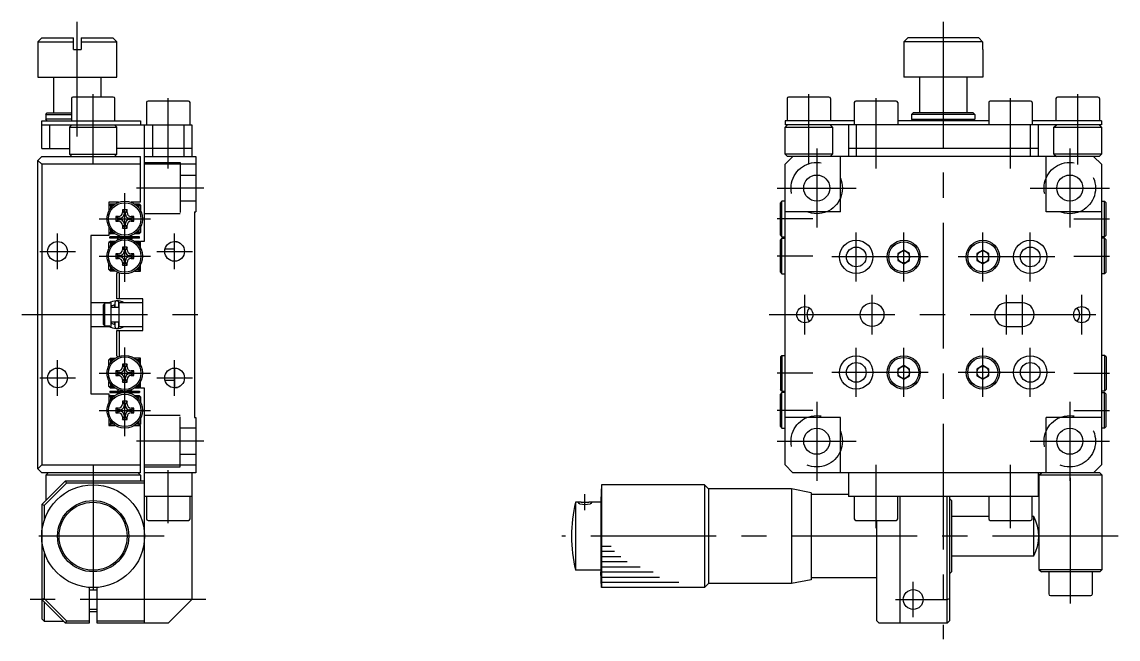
# Model space of a CAD drawing. Extents: x -2 to 345, y -8 to 197.
# Drawn here: x 206.3 to 344.9, y 62.8 to 140.8 of the extents above; entities that cross this region are included whole.
import ezdxf

# ---------------------------------------------------------------- set-up
doc = ezdxf.new("R2010")
doc.units = 0
doc.header["$LTSCALE"] = 0.5
doc.linetypes.add('CENTER', pattern=[50.8, 31.75, -6.35, 6.35, -6.35])
doc.linetypes.add('DASHED', pattern=[19.05, 12.7, -6.35])
for name, color, linetype in [('MSM_CENTER', 1, 'CENTER'), ('MSM_CONTINUOUS', 7, 'CONTINUOUS'), ('MSM_DASHED', 4, 'DASHED'), ('MSM_NARROW', 5, 'CONTINUOUS')]:
    doc.layers.add(name, color=color, linetype=linetype)

msp = doc.modelspace()

# ---------------------------------------------------------------- linework, layer by layer
at = {"layer": 'MSM_CENTER'}
for p, q in [((213.35, 126.29), (213.35, 140.79)), ((322.84, 140.79), (322.84, 62.79)), ((215.35, 122.76), (215.35, 131.64)), ((224.85, 122.26), (224.85, 131.14)), ((305.84, 122.76), (305.84, 131.64)), ((314.34, 122.26), (314.34, 131.14)), ((331.34, 122.26), (331.34, 131.14)), ((339.84, 122.76), (339.84, 131.64)), ((306.84, 124.79), (306.84, 114.79)), ((338.84, 124.79), (338.84, 114.79)), ((229.35, 119.79), (220.85, 119.79)), ((301.84, 119.79), (311.84, 119.79)), ((333.84, 119.79), (343.84, 119.79)), ((219.35, 107.94), (219.35, 119.14)), ((216.1, 115.89), (222.6, 115.89)), ((306.34, 115.89), (301.84, 115.89)), ((339.34, 115.89), (343.84, 115.89)), ((210.85, 109.54), (210.85, 114.04)), ((225.65, 109.54), (225.65, 114.04)), ((311.84, 107.99), (311.84, 114.19)), ((317.84, 107.99), (317.84, 114.19)), ((327.84, 107.99), (327.84, 114.19)), ((333.84, 107.99), (333.84, 114.19)), ((208.6, 111.79), (213.1, 111.79)), ((216.1, 111.19), (222.6, 111.19)), ((223.4, 111.79), (227.9, 111.79)), ((306.34, 111.19), (301.84, 111.19)), ((320.94, 111.09), (308.74, 111.09)), ((336.94, 111.09), (324.74, 111.09)), ((339.34, 111.19), (343.84, 111.19)), ((305.34, 101.29), (305.34, 106.29)), ((313.84, 101.29), (313.84, 106.29)), ((330.84, 101.29), (330.84, 106.29)), ((332.84, 101.29), (332.84, 106.29)), ((340.34, 101.29), (340.34, 106.29)), ((206.35, 103.79), (230.15, 103.79)), ((300.84, 103.79), (344.84, 103.79)), ((219.35, 88.44), (219.35, 99.64)), ((311.84, 93.39), (311.84, 99.59)), ((317.84, 93.39), (317.84, 99.59)), ((327.84, 93.39), (327.84, 99.59)), ((333.84, 93.39), (333.84, 99.59)), ((210.85, 93.54), (210.85, 98.04)), ((225.65, 93.54), (225.65, 98.04)), ((208.6, 95.79), (213.1, 95.79)), ((216.1, 96.39), (222.6, 96.39)), ((223.4, 95.79), (227.9, 95.79)), ((306.34, 96.39), (301.84, 96.39)), ((320.94, 96.49), (308.74, 96.49)), ((336.94, 96.49), (324.74, 96.49)), ((339.34, 96.39), (343.84, 96.39)), ((216.1, 91.69), (222.6, 91.69)), ((306.34, 91.69), (301.84, 91.69)), ((306.84, 92.79), (306.84, 82.79)), ((338.84, 92.79), (338.84, 82.79)), ((339.34, 91.69), (343.84, 91.69)), ((229.35, 87.79), (220.85, 87.79)), ((301.84, 87.79), (311.84, 87.79)), ((333.84, 87.79), (343.84, 87.79)), ((215.35, 84.79), (215.35, 66.79)), ((314.34, 76.79), (314.34, 84.79)), ((331.34, 76.79), (331.34, 84.79)), ((338.94, 67.29), (338.94, 84.79)), ((224.85, 77.44), (224.85, 84.14)), ((277.54, 79.09), (277.54, 81.09)), ((224.35, 75.79), (206.35, 75.79)), ((344.94, 75.79), (274.61, 75.79)), ((319.04, 65.54), (319.04, 70.04)), ((229.6, 67.79), (206.85, 67.79)), ((316.79, 67.79), (321.29, 67.79))]:
    msp.add_line(p, q, dxfattribs=at)
at = {"layer": 'MSM_CONTINUOUS'}
for p, q in [((208.85, 138.79), (208.35, 138.29)), ((208.85, 138.79), (212.85, 138.79)), ((212.85, 137.29), (212.85, 138.79)), ((213.85, 138.79), (217.85, 138.79)), ((213.85, 138.79), (213.85, 137.29)), ((217.85, 138.79), (218.35, 138.29)), ((317.87, 138.29), (318.37, 138.79)), ((327.32, 138.79), (318.37, 138.79)), ((327.32, 138.79), (327.82, 138.29)), ((208.35, 138.29), (208.35, 133.79)), ((208.35, 138.29), (212.85, 138.29)), ((212.85, 137.29), (213.85, 137.29)), ((213.85, 138.29), (218.35, 138.29)), ((218.35, 133.79), (218.35, 138.29)), ((317.84, 137.29), (317.84, 133.79)), ((317.87, 137.29), (317.84, 137.29)), ((327.82, 138.29), (317.87, 138.29)), ((317.87, 138.29), (317.87, 137.29)), ((327.82, 138.29), (327.82, 137.29)), ((327.84, 137.29), (327.82, 137.29)), ((327.84, 137.29), (327.84, 133.79)), ((208.35, 133.79), (218.35, 133.79)), ((210.35, 133.79), (210.35, 129.29)), ((216.35, 131.29), (216.35, 133.79)), ((327.84, 133.79), (317.84, 133.79)), ((319.84, 133.79), (319.84, 129.29)), ((325.84, 133.79), (325.84, 129.29)), ((212.6, 131.09), (212.6, 128.29)), ((217.9, 131.29), (212.8, 131.29)), ((218.1, 128.29), (218.1, 131.09)), ((222.1, 130.59), (222.1, 127.79)), ((227.4, 130.79), (222.3, 130.79)), ((227.6, 127.79), (227.6, 130.59)), ((303.09, 131.09), (303.09, 128.29)), ((308.39, 131.29), (303.29, 131.29)), ((308.59, 131.09), (308.59, 128.29)), ((311.59, 130.59), (311.59, 127.79)), ((316.89, 130.79), (311.79, 130.79)), ((317.09, 130.59), (317.09, 127.79)), ((328.59, 130.59), (328.59, 127.79)), ((333.89, 130.79), (328.79, 130.79)), ((334.09, 130.59), (334.09, 127.79)), ((337.09, 131.09), (337.09, 128.29)), ((342.39, 131.29), (337.29, 131.29)), ((342.59, 131.09), (342.59, 128.29)), ((209.35, 129.09), (209.55, 129.29)), ((209.35, 129.09), (209.35, 128.49)), ((209.35, 129.09), (212.6, 129.09)), ((209.55, 129.29), (212.6, 129.29)), ((319.04, 129.29), (318.84, 129.09)), ((318.84, 129.09), (318.84, 128.49)), ((326.84, 129.09), (318.84, 129.09)), ((326.64, 129.29), (319.04, 129.29)), ((326.84, 129.09), (326.64, 129.29)), ((326.84, 129.09), (326.84, 128.49)), ((208.85, 128.29), (221.35, 128.29)), ((208.85, 124.79), (208.85, 128.29)), ((208.85, 127.79), (227.85, 127.79)), ((209.55, 128.29), (209.35, 128.49)), ((212.6, 128.49), (209.35, 128.49)), ((209.85, 127.79), (209.85, 124.79)), ((212.35, 127.49), (212.65, 127.79)), ((218.35, 127.49), (218.05, 127.79)), ((221.35, 128.29), (221.35, 127.79)), ((221.85, 113.09), (221.85, 127.79)), ((222.85, 127.79), (222.85, 123.79)), ((226.85, 123.79), (226.85, 127.79)), ((227.85, 127.79), (227.85, 123.79)), ((302.84, 128.29), (302.84, 127.79)), ((311.59, 128.29), (302.84, 128.29)), ((342.84, 127.79), (302.84, 127.79)), ((302.84, 127.49), (303.14, 127.79)), ((308.54, 127.79), (308.84, 127.49)), ((310.84, 127.79), (310.84, 123.79)), ((311.84, 127.79), (311.84, 123.79)), ((328.59, 128.29), (317.09, 128.29)), ((319.04, 128.29), (318.84, 128.49)), ((318.84, 128.49), (326.84, 128.49)), ((326.64, 128.29), (326.84, 128.49)), ((333.84, 127.79), (333.84, 123.79)), ((342.84, 128.29), (334.09, 128.29)), ((334.84, 127.79), (334.84, 123.79)), ((336.84, 127.49), (337.14, 127.79)), ((342.54, 127.79), (342.84, 127.49)), ((342.84, 128.29), (342.84, 127.79)), ((212.35, 127.49), (212.35, 124.09)), ((212.35, 127.49), (218.35, 127.49)), ((218.35, 124.09), (218.35, 127.49)), ((302.84, 124.09), (302.84, 127.49)), ((302.84, 127.49), (308.84, 127.49)), ((308.84, 127.49), (308.84, 124.09)), ((336.84, 124.09), (336.84, 127.49)), ((336.84, 127.49), (342.84, 127.49)), ((342.84, 127.49), (342.84, 124.09)), ((208.85, 124.79), (212.35, 124.79)), ((227.85, 124.79), (218.35, 124.79)), ((334.84, 124.79), (310.84, 124.79)), ((208.35, 123.29), (208.85, 123.79)), ((208.85, 123.79), (221.35, 123.79)), ((212.35, 124.09), (218.35, 124.09)), ((212.65, 123.79), (212.35, 124.09)), ((218.35, 124.09), (218.05, 123.79)), ((221.35, 117.99), (221.35, 123.79)), ((221.85, 123.79), (228.35, 123.79)), ((228.35, 123.79), (228.35, 116.79)), ((308.84, 124.09), (302.84, 124.09)), ((302.84, 124.09), (303.14, 123.79)), ((303.84, 123.79), (302.84, 122.79)), ((342.54, 123.79), (303.14, 123.79)), ((308.54, 123.79), (308.84, 124.09)), ((309.84, 116.79), (309.84, 123.79)), ((335.84, 116.79), (335.84, 123.79)), ((342.84, 124.09), (336.84, 124.09)), ((336.84, 124.09), (337.14, 123.79)), ((342.84, 122.79), (341.84, 123.79)), ((342.84, 124.09), (342.54, 123.79)), ((208.85, 122.79), (208.35, 123.29)), ((208.35, 84.29), (208.35, 123.29)), ((208.85, 122.79), (208.85, 84.79)), ((221.35, 122.79), (208.85, 122.79)), ((228.35, 122.79), (221.85, 122.79)), ((302.84, 84.79), (302.84, 122.79)), ((342.84, 122.79), (342.84, 84.79)), ((218.54, 117.99), (217.35, 117.99)), ((217.35, 117.99), (217.35, 116.92)), ((218.45, 117.99), (218.47, 117.96)), ((221.35, 117.99), (220.15, 117.99)), ((220.22, 117.96), (220.25, 117.99)), ((302.44, 118.14), (302.24, 117.94)), ((302.24, 113.84), (302.24, 117.94)), ((302.84, 118.14), (302.44, 118.14)), ((302.44, 113.64), (302.44, 118.14)), ((342.84, 118.14), (343.24, 118.14)), ((343.24, 118.14), (343.44, 117.94)), ((343.24, 113.64), (343.24, 118.14)), ((343.44, 113.84), (343.44, 117.94)), ((217.55, 117.79), (217.35, 117.59)), ((217.87, 117.59), (217.35, 117.59)), ((217.55, 117.79), (217.55, 117.24)), ((217.55, 117.79), (218.14, 117.79)), ((219.65, 117.04), (219.05, 117.04)), ((219.05, 117.04), (219.05, 116.69)), ((219.05, 117.04), (219.26, 116.68)), ((219.26, 116.68), (219.26, 116.47)), ((219.26, 116.68), (219.43, 116.68)), ((219.65, 117.04), (219.43, 116.68)), ((219.43, 116.47), (219.43, 116.68)), ((219.65, 116.69), (219.65, 117.04)), ((220.55, 117.79), (221.15, 117.79)), ((221.35, 117.59), (220.82, 117.59)), ((221.15, 117.79), (221.35, 117.59)), ((221.15, 117.24), (221.15, 117.79)), ((221.35, 117.59), (221.35, 116.92)), ((228.15, 116.79), (228.35, 116.79)), ((228.15, 116.79), (228.15, 90.79)), ((309.84, 116.79), (302.84, 116.79)), ((342.84, 116.79), (335.84, 116.79)), ((218.55, 116.19), (218.2, 116.19)), ((218.2, 116.19), (218.2, 115.59)), ((218.2, 116.19), (218.55, 115.97)), ((218.2, 115.59), (218.55, 115.8)), ((218.2, 115.59), (218.55, 115.59)), ((218.76, 115.97), (218.55, 115.97)), ((218.55, 115.97), (218.55, 115.8)), ((218.55, 115.8), (218.76, 115.8)), ((219.05, 115.09), (219.05, 114.74)), ((219.05, 114.74), (219.26, 115.09)), ((219.26, 115.3), (219.26, 115.09)), ((219.26, 115.09), (219.43, 115.09)), ((219.43, 115.09), (219.43, 115.3)), ((219.65, 114.74), (219.43, 115.09)), ((219.65, 114.74), (219.65, 115.09)), ((220.14, 115.97), (219.93, 115.97)), ((219.93, 115.8), (220.14, 115.8)), ((220.14, 115.97), (220.5, 116.19)), ((220.14, 115.97), (220.14, 115.8)), ((220.14, 115.8), (220.5, 115.59)), ((220.5, 116.19), (220.15, 116.19)), ((220.15, 115.59), (220.5, 115.59)), ((220.5, 115.59), (220.5, 116.19)), ((217.35, 113.79), (215.05, 113.79)), ((215.05, 113.79), (215.05, 93.79)), ((217.35, 114.86), (217.35, 113.79)), ((217.35, 114.19), (217.87, 114.19)), ((217.35, 114.19), (217.55, 113.99)), ((217.55, 114.54), (217.55, 113.99)), ((218.14, 113.99), (217.55, 113.99)), ((218.54, 113.79), (218.39, 113.64)), ((218.59, 113.77), (218.46, 113.64)), ((218.69, 113.73), (218.6, 113.64)), ((219.05, 114.74), (219.65, 114.74)), ((220.3, 113.64), (220.16, 113.79)), ((221.15, 113.99), (220.55, 113.99)), ((220.82, 114.19), (221.35, 114.19)), ((221.15, 113.99), (221.15, 114.54)), ((221.15, 113.99), (221.35, 114.19)), ((221.35, 114.86), (221.35, 114.19)), ((302.24, 113.84), (302.44, 113.64)), ((343.44, 113.84), (343.24, 113.64)), ((217.55, 113.09), (217.35, 112.89)), ((217.87, 112.89), (217.35, 112.89)), ((217.35, 112.22), (217.35, 112.89)), ((221.22, 113.64), (217.47, 113.64)), ((217.47, 113.44), (217.47, 113.64)), ((221.22, 113.44), (217.47, 113.44)), ((217.55, 113.09), (218.14, 113.09)), ((217.55, 113.09), (217.55, 112.54)), ((218.39, 113.64), (218.39, 113.64)), ((218.39, 113.64), (218.4, 113.64)), ((218.39, 113.44), (218.39, 113.43)), ((218.4, 113.44), (218.39, 113.43)), ((218.39, 113.43), (218.54, 113.29)), ((219.65, 112.34), (219.05, 112.34)), ((219.05, 112.34), (219.05, 111.99)), ((219.05, 112.34), (219.26, 111.98)), ((219.65, 112.34), (219.43, 111.98)), ((219.65, 111.99), (219.65, 112.34)), ((220, 113.34), (220.09, 113.44)), ((220.1, 113.31), (220.24, 113.44)), ((220.16, 113.29), (220.3, 113.43)), ((220.29, 113.64), (220.3, 113.64)), ((220.3, 113.43), (220.29, 113.44)), ((220.3, 113.64), (220.3, 113.64)), ((220.3, 113.43), (220.3, 113.44)), ((220.55, 113.09), (221.15, 113.09)), ((221.35, 112.89), (220.82, 112.89)), ((221.15, 112.54), (221.15, 113.09)), ((221.35, 112.89), (221.15, 113.09)), ((221.22, 113.44), (221.22, 113.64)), ((221.35, 112.22), (221.35, 113.09)), ((221.35, 113.09), (221.85, 113.09)), ((226, 112.98), (225.65, 112.98)), ((225.65, 110.54), (225.65, 112.98)), ((302.44, 113.44), (302.24, 113.24)), ((302.24, 109.14), (302.24, 113.24)), ((302.44, 113.64), (302.84, 113.64)), ((302.44, 113.44), (302.84, 113.44)), ((302.44, 108.94), (302.44, 113.44)), ((343.24, 113.64), (342.84, 113.64)), ((343.24, 113.44), (342.84, 113.44)), ((343.24, 113.44), (343.44, 113.24)), ((343.24, 108.94), (343.24, 113.44)), ((343.44, 109.14), (343.44, 113.24)), ((218.55, 111.49), (218.2, 111.49)), ((218.2, 111.49), (218.2, 110.89)), ((218.2, 111.49), (218.55, 111.27)), ((218.2, 110.89), (218.55, 111.1)), ((218.2, 110.89), (218.55, 110.89)), ((218.76, 111.27), (218.55, 111.27)), ((218.55, 111.27), (218.55, 111.1)), ((218.55, 111.1), (218.76, 111.1)), ((219.26, 111.98), (219.26, 111.77)), ((219.26, 111.98), (219.43, 111.98)), ((219.43, 111.77), (219.43, 111.98)), ((220.14, 111.27), (219.93, 111.27)), ((219.93, 111.1), (220.14, 111.1)), ((220.14, 111.27), (220.5, 111.49)), ((220.14, 111.27), (220.14, 111.1)), ((220.14, 111.1), (220.5, 110.89)), ((220.5, 111.49), (220.15, 111.49)), ((220.15, 110.89), (220.5, 110.89)), ((220.5, 110.89), (220.5, 111.49)), ((225.65, 112.08), (224.43, 112.08)), ((317.84, 111.95), (317.09, 111.52)), ((317.09, 111.52), (317.09, 110.65)), ((318.59, 111.52), (317.84, 111.95)), ((318.59, 110.65), (318.59, 111.52)), ((327.84, 111.95), (327.09, 111.52)), ((327.09, 111.52), (327.09, 110.65)), ((328.59, 111.52), (327.84, 111.95)), ((328.59, 110.65), (328.59, 111.52)), ((217.35, 109.49), (217.35, 110.16)), ((217.55, 109.84), (217.55, 109.29)), ((219.05, 110.39), (219.05, 110.04)), ((219.05, 110.04), (219.26, 110.39)), ((219.05, 110.04), (219.65, 110.04)), ((219.26, 110.6), (219.26, 110.39)), ((219.26, 110.39), (219.43, 110.39)), ((219.43, 110.39), (219.43, 110.6)), ((219.65, 110.04), (219.43, 110.39)), ((219.65, 110.04), (219.65, 110.39)), ((221.15, 109.29), (221.15, 109.84)), ((221.35, 109.29), (221.35, 110.15)), ((317.09, 110.65), (317.84, 110.22)), ((317.84, 110.22), (318.59, 110.65)), ((327.09, 110.65), (327.84, 110.22)), ((327.84, 110.22), (328.59, 110.65)), ((217.35, 109.49), (217.87, 109.49)), ((217.55, 109.29), (217.35, 109.49)), ((218.14, 109.29), (217.55, 109.29)), ((218.47, 109.11), (218.35, 108.99)), ((218.35, 105.79), (218.35, 108.99)), ((218.65, 109.05), (218.65, 105.79)), ((220.56, 109.29), (221.35, 109.29)), ((220.82, 109.49), (221.35, 109.49)), ((221.15, 109.29), (221.35, 109.49)), ((302.24, 109.14), (302.44, 108.94)), ((302.44, 108.94), (302.84, 108.94)), ((343.24, 108.94), (342.84, 108.94)), ((343.44, 109.14), (343.24, 108.94)), ((221.65, 105.79), (218.35, 105.79)), ((221.65, 101.79), (221.65, 105.79)), ((217.44, 105.29), (215.05, 105.29)), ((216.85, 105.23), (216.65, 105.02)), ((216.65, 102.55), (216.65, 105.02)), ((217.45, 105.23), (216.85, 105.23)), ((216.85, 102.34), (216.85, 105.23)), ((217.65, 105.29), (217.45, 105.29)), ((217.45, 105.23), (217.45, 105.29)), ((217.65, 102.29), (217.65, 105.29)), ((218.65, 104.69), (217.65, 104.69)), ((218.05, 105), (218.05, 104.69)), ((218.1, 105.29), (218.1, 104.69)), ((218.6, 104.69), (218.6, 105.29)), ((221.65, 105.29), (218.65, 105.29)), ((218.65, 102.29), (218.65, 105.29)), ((332.84, 105.29), (330.84, 105.29)), ((217.65, 102.89), (218.65, 102.89)), ((218.05, 102.89), (218.05, 102.57)), ((218.1, 102.89), (218.1, 102.29)), ((218.6, 102.29), (218.6, 102.89)), ((215.05, 102.29), (217.44, 102.29)), ((216.65, 102.55), (216.85, 102.34)), ((217.45, 102.34), (216.85, 102.34)), ((217.45, 102.29), (217.45, 102.34)), ((217.45, 102.29), (217.65, 102.29)), ((218.35, 101.79), (221.65, 101.79)), ((218.35, 98.59), (218.35, 101.79)), ((218.65, 102.29), (221.65, 102.29)), ((218.65, 101.79), (218.65, 98.53)), ((330.84, 102.29), (332.84, 102.29)), ((218.47, 98.46), (218.35, 98.59)), ((302.24, 98.44), (302.44, 98.64)), ((302.24, 98.44), (302.24, 94.34)), ((302.44, 98.64), (302.84, 98.64)), ((302.44, 98.64), (302.44, 94.14)), ((343.24, 98.64), (342.84, 98.64)), ((343.24, 98.64), (343.24, 94.14)), ((343.44, 98.44), (343.24, 98.64)), ((343.44, 98.44), (343.44, 94.34)), ((217.35, 98.09), (217.55, 98.29)), ((217.87, 98.09), (217.35, 98.09)), ((217.35, 97.42), (217.35, 98.09)), ((217.55, 98.29), (217.55, 97.74)), ((217.55, 98.29), (218.14, 98.29)), ((219.65, 97.54), (219.05, 97.54)), ((219.05, 97.54), (219.05, 97.19)), ((219.05, 97.54), (219.26, 97.18)), ((219.26, 97.18), (219.26, 96.97)), ((219.26, 97.18), (219.43, 97.18)), ((219.65, 97.54), (219.43, 97.18)), ((219.43, 96.97), (219.43, 97.18)), ((219.65, 97.19), (219.65, 97.54)), ((221.35, 98.29), (220.55, 98.29)), ((221.35, 98.09), (220.82, 98.09)), ((221.15, 97.74), (221.15, 98.29)), ((221.35, 98.09), (221.15, 98.29)), ((221.35, 97.42), (221.35, 98.29)), ((225.65, 97.04), (225.65, 94.59)), ((317.84, 97.35), (317.09, 96.92)), ((318.59, 96.92), (317.84, 97.35)), ((327.84, 97.35), (327.09, 96.92)), ((328.59, 96.92), (327.84, 97.35)), ((218.55, 96.69), (218.2, 96.69)), ((218.2, 96.69), (218.2, 96.09)), ((218.2, 96.69), (218.55, 96.47)), ((218.2, 96.09), (218.55, 96.3)), ((218.2, 96.09), (218.55, 96.09)), ((218.76, 96.47), (218.55, 96.47)), ((218.55, 96.47), (218.55, 96.3)), ((218.55, 96.3), (218.76, 96.3)), ((219.26, 95.8), (219.26, 95.59)), ((219.43, 95.59), (219.43, 95.8)), ((220.14, 96.47), (219.93, 96.47)), ((219.93, 96.3), (220.14, 96.3)), ((220.14, 96.47), (220.5, 96.69)), ((220.14, 96.47), (220.14, 96.3)), ((220.14, 96.3), (220.5, 96.09)), ((220.5, 96.69), (220.15, 96.69)), ((220.15, 96.09), (220.5, 96.09)), ((220.5, 96.09), (220.5, 96.69)), ((317.09, 96.92), (317.09, 96.05)), ((317.09, 96.05), (317.84, 95.62)), ((317.84, 95.62), (318.59, 96.05)), ((318.59, 96.05), (318.59, 96.92)), ((327.09, 96.92), (327.09, 96.06)), ((327.09, 96.06), (327.84, 95.62)), ((327.84, 95.62), (328.59, 96.06)), ((328.59, 96.06), (328.59, 96.92)), ((217.35, 94.69), (217.35, 95.36)), ((217.35, 94.69), (217.87, 94.69)), ((217.35, 94.69), (217.55, 94.49)), ((217.55, 95.04), (217.55, 94.49)), ((218.14, 94.49), (217.55, 94.49)), ((218.54, 94.29), (218.39, 94.14)), ((219.05, 95.59), (219.05, 95.24)), ((219.05, 95.24), (219.26, 95.59)), ((219.05, 95.24), (219.65, 95.24)), ((219.26, 95.59), (219.43, 95.59)), ((219.65, 95.24), (219.43, 95.59)), ((219.65, 95.24), (219.65, 95.59)), ((220.24, 94.14), (220.1, 94.27)), ((220.3, 94.14), (220.16, 94.29)), ((221.15, 94.49), (220.55, 94.49)), ((220.82, 94.69), (221.35, 94.69)), ((221.15, 94.49), (221.15, 95.04)), ((221.15, 94.49), (221.35, 94.69)), ((221.35, 94.49), (221.35, 95.36)), ((221.85, 94.49), (221.35, 94.49)), ((221.85, 64.79), (221.85, 94.49)), ((224.43, 95.49), (225.65, 95.49)), ((225.65, 94.59), (226, 94.59)), ((302.44, 94.14), (302.24, 94.34)), ((343.24, 94.14), (343.44, 94.34)), ((215.05, 93.79), (217.35, 93.79)), ((217.35, 93.79), (217.35, 92.72)), ((217.55, 93.59), (217.35, 93.39)), ((217.87, 93.39), (217.35, 93.39)), ((217.47, 94.14), (217.47, 93.94)), ((217.47, 94.14), (219.29, 94.14)), ((217.47, 93.94), (221.22, 93.94)), ((217.55, 93.59), (217.55, 93.04)), ((217.55, 93.59), (218.14, 93.59)), ((218.39, 94.14), (218.39, 94.14)), ((218.39, 94.14), (218.4, 94.14)), ((218.39, 93.94), (218.39, 93.93)), ((218.4, 93.94), (218.39, 93.93)), ((218.39, 93.93), (218.54, 93.79)), ((218.59, 93.81), (218.46, 93.94)), ((218.69, 93.84), (218.6, 93.94)), ((219.4, 94.14), (221.22, 94.14)), ((220.09, 94.14), (220, 94.23)), ((220.16, 93.79), (220.3, 93.93)), ((220.29, 94.14), (220.3, 94.14)), ((220.3, 93.93), (220.29, 93.94)), ((220.3, 94.14), (220.3, 94.14)), ((220.3, 93.93), (220.3, 93.94)), ((220.55, 93.59), (221.15, 93.59)), ((221.35, 93.39), (220.82, 93.39)), ((221.15, 93.04), (221.15, 93.59)), ((221.35, 93.39), (221.15, 93.59)), ((221.22, 94.14), (221.22, 93.94)), ((221.35, 93.39), (221.35, 92.72)), ((302.44, 93.94), (302.24, 93.74)), ((302.24, 89.64), (302.24, 93.74)), ((302.44, 94.14), (302.84, 94.14)), ((302.84, 93.94), (302.44, 93.94)), ((302.44, 89.44), (302.44, 93.94)), ((343.24, 94.14), (342.84, 94.14)), ((342.84, 93.94), (343.24, 93.94)), ((343.24, 93.94), (343.44, 93.74)), ((343.24, 89.44), (343.24, 93.94)), ((343.44, 89.64), (343.44, 93.74)), ((218.55, 91.99), (218.2, 91.99)), ((218.2, 91.99), (218.2, 91.39)), ((218.2, 91.99), (218.55, 91.77)), ((218.2, 91.39), (218.55, 91.6)), ((218.76, 91.77), (218.55, 91.77)), ((218.55, 91.77), (218.55, 91.6)), ((218.55, 91.6), (218.76, 91.6)), ((219.65, 92.84), (219.05, 92.84)), ((219.05, 92.84), (219.05, 92.49)), ((219.05, 92.84), (219.26, 92.48)), ((219.26, 92.48), (219.26, 92.27)), ((219.26, 92.48), (219.43, 92.48)), ((219.65, 92.84), (219.43, 92.48)), ((219.43, 92.27), (219.43, 92.48)), ((219.65, 92.49), (219.65, 92.84)), ((220.14, 91.77), (219.93, 91.77)), ((219.93, 91.6), (220.14, 91.6)), ((220.14, 91.77), (220.5, 91.99)), ((220.14, 91.77), (220.14, 91.6)), ((220.14, 91.6), (220.5, 91.39)), ((220.5, 91.99), (220.15, 91.99)), ((220.5, 91.39), (220.5, 91.99)), ((217.35, 90.66), (217.35, 89.79)), ((217.55, 90.34), (217.55, 89.79)), ((218.2, 91.39), (218.55, 91.39)), ((219.05, 90.89), (219.05, 90.54)), ((219.05, 90.54), (219.26, 90.89)), ((219.05, 90.54), (219.65, 90.54)), ((219.26, 91.1), (219.26, 90.89)), ((219.26, 90.89), (219.43, 90.89)), ((219.43, 90.89), (219.43, 91.1)), ((219.65, 90.54), (219.43, 90.89)), ((219.65, 90.54), (219.65, 90.89)), ((220.15, 91.39), (220.5, 91.39)), ((221.15, 89.79), (221.15, 90.34)), ((221.35, 90.66), (221.35, 89.99)), ((228.15, 90.79), (228.35, 90.79)), ((228.35, 90.79), (228.35, 83.79)), ((309.84, 90.79), (302.84, 90.79)), ((309.84, 83.79), (309.84, 90.79)), ((342.84, 90.79), (335.84, 90.79)), ((335.84, 83.79), (335.84, 90.79)), ((217.35, 89.99), (217.87, 89.99)), ((217.35, 89.99), (217.55, 89.79)), ((217.35, 89.79), (218.14, 89.79)), ((220.55, 89.79), (221.35, 89.79)), ((220.82, 89.99), (221.35, 89.99)), ((221.35, 89.99), (221.15, 89.79)), ((221.35, 83.79), (221.35, 89.79)), ((302.24, 89.64), (302.44, 89.44)), ((302.44, 89.44), (302.84, 89.44)), ((343.24, 89.44), (342.84, 89.44)), ((343.44, 89.64), (343.24, 89.44)), ((208.85, 84.79), (208.35, 84.29)), ((208.85, 84.79), (221.35, 84.79)), ((221.85, 84.79), (228.35, 84.79)), ((302.84, 84.79), (303.84, 83.79)), ((341.84, 83.79), (342.84, 84.79)), ((208.85, 83.79), (208.35, 84.29)), ((221.35, 83.79), (208.85, 83.79)), ((209.35, 83.49), (209.65, 83.79)), ((209.35, 83.49), (209.35, 80.29)), ((221.35, 83.49), (209.35, 83.49)), ((221.05, 83.79), (221.35, 83.49)), ((221.35, 83.49), (221.35, 82.79)), ((228.35, 83.79), (221.85, 83.79)), ((227.85, 83.79), (227.85, 67.79)), ((342.64, 83.79), (303.84, 83.79)), ((310.84, 83.79), (310.84, 80.79)), ((334.84, 83.79), (334.84, 80.79)), ((334.94, 83.49), (335.24, 83.79)), ((334.94, 83.49), (334.94, 71.59)), ((342.94, 83.49), (334.94, 83.49)), ((342.94, 83.49), (342.64, 83.79)), ((342.94, 71.59), (342.94, 83.49)), ((208.85, 79.79), (211.85, 82.79)), ((211.97, 82.49), (209.15, 79.66)), ((211.97, 82.49), (211.85, 82.79)), ((211.85, 82.79), (221.85, 82.79)), ((221.85, 82.49), (211.97, 82.49)), ((279.64, 82.29), (279.54, 80.29)), ((279.64, 82.29), (279.64, 69.29)), ((292.64, 82.29), (279.64, 82.29)), ((293.14, 81.79), (292.64, 82.29)), ((292.64, 82.29), (292.64, 69.29)), ((293.14, 81.79), (293.14, 69.79)), ((303.64, 81.79), (293.14, 81.79)), ((303.64, 81.79), (303.64, 69.79)), ((306.14, 81.29), (303.64, 81.79)), ((227.85, 80.79), (221.85, 80.79)), ((222.1, 80.79), (222.1, 77.99)), ((227.6, 77.99), (227.6, 80.79)), ((306.14, 81.29), (306.14, 70.29)), ((310.84, 81.04), (306.14, 81.04)), ((334.84, 80.79), (310.84, 80.79)), ((311.59, 80.79), (311.59, 77.99)), ((317.09, 77.99), (317.09, 80.79)), ((317.34, 80.79), (317.34, 64.79)), ((323.34, 64.79), (323.34, 80.79)), ((323.64, 80.79), (323.64, 65.09)), ((323.94, 80.24), (323.64, 80.54)), ((328.59, 80.79), (328.59, 77.99)), ((334.09, 77.99), (334.09, 80.79)), ((208.85, 79.79), (208.85, 65.34)), ((209.15, 79.66), (208.85, 79.79)), ((209.15, 79.66), (209.15, 77.74)), ((276.34, 80.09), (276.34, 71.49)), ((277.07, 80.09), (276.34, 80.09)), ((279.54, 80.09), (278.02, 80.09)), ((279.54, 80.29), (279.54, 71.29)), ((323.94, 71.34), (323.94, 80.24)), ((222.3, 77.79), (227.4, 77.79)), ((311.79, 77.79), (316.89, 77.79)), ((314.44, 65.09), (314.44, 77.79)), ((328.59, 78.29), (323.94, 78.29)), ((328.79, 77.79), (333.89, 77.79)), ((334.27, 78.29), (334.09, 78.29)), ((334.27, 73.29), (334.27, 78.29)), ((209.15, 73.84), (209.15, 67.91)), ((323.94, 73.29), (334.27, 73.29)), ((279.54, 71.49), (276.34, 71.49)), ((279.64, 69.29), (279.54, 71.29)), ((323.64, 71.04), (323.94, 71.34)), ((334.94, 71.59), (342.94, 71.59)), ((334.94, 71.59), (335.24, 71.29)), ((342.64, 71.29), (335.24, 71.29)), ((336.19, 71.29), (336.19, 68.49)), ((341.69, 68.49), (341.69, 71.29)), ((342.64, 71.29), (342.94, 71.59)), ((214.85, 69.31), (214.85, 64.79)), ((215.85, 64.79), (215.85, 69.31)), ((293.14, 69.79), (292.64, 69.29)), ((303.64, 69.79), (293.14, 69.79)), ((306.14, 70.29), (303.64, 69.79)), ((314.44, 70.54), (306.14, 70.54)), ((215.85, 69.29), (214.85, 69.29)), ((215.1, 69.29), (215.1, 69.29)), ((215.6, 69.29), (215.6, 69.29)), ((292.64, 69.29), (279.64, 69.29)), ((336.39, 68.29), (341.49, 68.29)), ((209.15, 67.91), (208.85, 67.79)), ((211.85, 64.79), (208.85, 67.79)), ((209.15, 67.91), (211.97, 65.09)), ((209.15, 67.49), (209.15, 65.04)), ((227.85, 67.79), (224.85, 64.79)), ((317.34, 67.79), (317.79, 67.79)), ((320.29, 67.79), (323.34, 67.79)), ((323.34, 67.79), (323.64, 67.91)), ((209.15, 65.04), (208.85, 65.34)), ((214.85, 66.29), (215.85, 66.29)), ((209.15, 65.04), (211.6, 65.04)), ((211.97, 65.09), (211.85, 64.79)), ((214.85, 64.79), (211.85, 64.79)), ((211.97, 65.09), (214.85, 65.09)), ((215.85, 65.09), (221.85, 65.09)), ((224.85, 64.79), (215.85, 64.79)), ((314.44, 65.09), (314.74, 64.79)), ((323.34, 64.79), (314.74, 64.79)), ((323.34, 64.79), (323.64, 65.09))]:
    msp.add_line(p, q, dxfattribs=at)
for centre, radius in [((306.84, 119.79), 1.65), ((338.84, 119.79), 1.65), ((219.35, 115.89), 2.25), ((219.35, 115.89), 2.05), ((210.85, 111.79), 1.25), ((219.35, 111.19), 2.25), ((219.35, 111.19), 2.05), ((225.65, 111.79), 1.25), ((311.84, 111.09), 2.1), ((311.84, 111.09), 1.25), ((317.84, 111.09), 2.1), ((317.84, 111.09), 1.9), ((327.84, 111.09), 2.1), ((327.84, 111.09), 1.9), ((333.84, 111.09), 2.1), ((333.84, 111.09), 1.25), ((317.84, 111.09), 0.75), ((327.84, 111.09), 0.75), ((305.34, 103.79), 1.02), ((313.84, 103.79), 1.5), ((340.34, 103.79), 1.02), ((219.35, 96.39), 2.25), ((219.35, 96.39), 2.05), ((311.84, 96.49), 2.1), ((317.84, 96.49), 2.1), ((327.84, 96.49), 2.1), ((333.84, 96.49), 2.1), ((210.85, 95.79), 1.25), ((210.85, 95.79), 1.25), ((225.65, 95.79), 1.25), ((311.84, 96.49), 1.25), ((317.84, 96.49), 1.9), ((317.84, 96.49), 0.75), ((327.84, 96.49), 1.9), ((327.84, 96.49), 0.75), ((333.84, 96.49), 1.25), ((219.35, 91.69), 2.25), ((219.35, 91.69), 2.05), ((306.84, 87.79), 1.65), ((338.84, 87.79), 1.65), ((215.35, 75.79), 6.5), ((215.35, 75.79), 4.5), ((215.35, 75.79), 4.3), ((319.04, 67.79), 1.25)]:
    msp.add_circle(centre, radius, dxfattribs=at)
for centre, radius, start, end in [((212.8, 131.09), 0.2, 90, 180), ((217.9, 131.09), 0.2, 0, 90), ((222.3, 130.59), 0.2, 90, 180), ((227.4, 130.59), 0.2, 0, 90), ((303.29, 131.09), 0.2, 90, 180), ((308.39, 131.09), 0.2, 0, 90), ((311.79, 130.59), 0.2, 90, 180), ((316.89, 130.59), 0.2, 0, 90), ((328.79, 130.59), 0.2, 90, 180), ((333.89, 130.59), 0.2, 0, 90), ((337.29, 131.09), 0.2, 90, 180), ((342.39, 131.09), 0.2, 0, 90), ((218.55, 116.69), 0.5, 270, 0), ((218.76, 116.47), 0.5, 270, 0), ((219.93, 116.47), 0.5, 180, 270), ((220.15, 116.69), 0.5, 180, 270), ((218.55, 115.09), 0.5, 0, 90), ((218.76, 115.3), 0.5, 0, 90), ((219.93, 115.3), 0.5, 90, 180), ((220.15, 115.09), 0.5, 90, 180), ((218.55, 111.99), 0.5, 270, 0), ((218.55, 110.39), 0.5, 0, 90), ((218.76, 111.77), 0.5, 270, 0), ((218.76, 110.6), 0.5, 0, 90), ((219.93, 111.77), 0.5, 180, 270), ((219.93, 110.6), 0.5, 90, 180), ((220.15, 111.99), 0.5, 180, 270), ((220.15, 110.39), 0.5, 90, 180), ((218.35, 103.79), 1.75, 59.0813, 124.2226), ((218.35, 105.29), 0.25, 0, 180), ((218.35, 103.79), 1.75, 166.2708, 193.7292), ((218.35, 103.79), 1.25, 101.537, 124.0558), ((218.35, 103.79), 1.25, 76.1135, 78.4631), ((306.84, 103.79), 1.25, 137.4341, 222.5659), ((330.84, 103.79), 1.5, 90, 270), ((332.84, 103.79), 1.5, 270, 90), ((338.84, 103.79), 1.25, 317.4846, 42.6163), ((218.35, 103.79), 1.25, 235.9442, 258.463), ((218.35, 103.79), 1.25, 281.5369, 283.8865), ((218.35, 103.79), 1.75, 235.7006, 301.0893), ((218.35, 102.29), 0.25, 180, 0), ((218.55, 97.19), 0.5, 270, 0), ((220.15, 97.19), 0.5, 180, 270), ((218.55, 95.59), 0.5, 0, 90), ((218.76, 96.97), 0.5, 270, 0), ((218.76, 95.8), 0.5, 0, 90), ((219.93, 96.97), 0.5, 180, 270), ((219.93, 95.8), 0.5, 90, 180), ((220.15, 95.59), 0.5, 90, 180), ((218.55, 92.49), 0.5, 270, 0), ((218.76, 92.27), 0.5, 270, 0), ((218.76, 91.1), 0.5, 0, 90), ((219.93, 92.27), 0.5, 180, 270), ((219.93, 91.1), 0.5, 90, 180), ((220.15, 92.49), 0.5, 180, 270), ((218.55, 90.89), 0.5, 0, 90), ((220.15, 90.89), 0.5, 90, 180), ((294.58, 75.79), 18.74, 166.735, 193.265), ((276.72, 80.03), 0.0244, 141.6905, 204.6885), ((276.78, 80.06), 0.0971, 207.4698, 238.4169), ((276.75, 80), 0.0686, 110.4046, 136.7029), ((276.84, 79.72), 0.365, 92.7377, 109.2356), ((277.08, 80.51), 0.634, 236.5861, 252.7482), ((277.01, 77.86), 2.23, 90.124, 94.6529), ((277.54, 81.98), 2.18, 252.5835, 287.4165), ((277.07, 73.54), 6.55, 90.0384, 90.6242), ((277.54, 130.21), 50.13, 269.4591, 270.5409), ((278.01, 73.54), 6.55, 89.3758, 89.9616), ((278.08, 77.86), 2.23, 85.3471, 89.876), ((278.01, 80.51), 0.634, 287.2518, 303.4139), ((278.24, 79.72), 0.365, 70.7644, 87.2623), ((278.34, 80), 0.0686, 43.2971, 69.5954), ((278.3, 80.06), 0.0971, 301.5831, 332.5302), ((278.37, 80.03), 0.0244, 335.3115, 38.3095), ((222.3, 77.99), 0.2, 180, 270), ((227.4, 77.99), 0.2, 270, 0), ((311.79, 77.99), 0.2, 180, 270), ((316.89, 77.99), 0.2, 270, 0), ((328.79, 77.99), 0.2, 180, 270), ((333.89, 77.99), 0.2, 270, 0), ((329.94, 75.79), 5, 330, 30), ((336.39, 68.49), 0.2, 180, 270), ((341.49, 68.49), 0.2, 270, 0)]:
    msp.add_arc(centre, radius, start, end, dxfattribs=at)
at = {"layer": 'MSM_DASHED'}
for p, q in [((221.85, 123.04), (226.35, 123.04)), ((226.35, 123.04), (226.35, 116.54)), ((226.35, 121.44), (228.35, 121.44)), ((228.35, 118.14), (226.35, 118.14)), ((226.35, 116.54), (221.85, 116.54)), ((226.35, 91.04), (221.85, 91.04)), ((226.35, 84.54), (226.35, 91.04)), ((228.35, 89.44), (226.35, 89.44)), ((226.35, 86.14), (228.35, 86.14)), ((221.85, 84.54), (226.35, 84.54))]:
    msp.add_line(p, q, dxfattribs=at)
for centre in [(306.84, 119.79), (338.84, 119.79), (306.84, 87.79), (338.84, 87.79)]:
    msp.add_circle(centre, 3.25, dxfattribs=at)
at = {"layer": 'MSM_NARROW'}
for p, q in [((280.86, 74.49), (279.64, 74.49)), ((281.27, 73.84), (279.64, 73.84)), ((282.08, 73.19), (279.64, 73.19)), ((282.89, 72.54), (279.64, 72.54)), ((284.52, 71.89), (279.64, 71.89)), ((286.14, 71.24), (279.64, 71.24)), ((286.96, 70.59), (279.64, 70.59)), ((289.39, 69.94), (279.64, 69.94)), ((214.85, 69.02), (215.85, 69.02)), ((214.85, 66.56), (215.85, 66.56))]:
    msp.add_line(p, q, dxfattribs=at)

doc.saveas('drawing.dxf')
